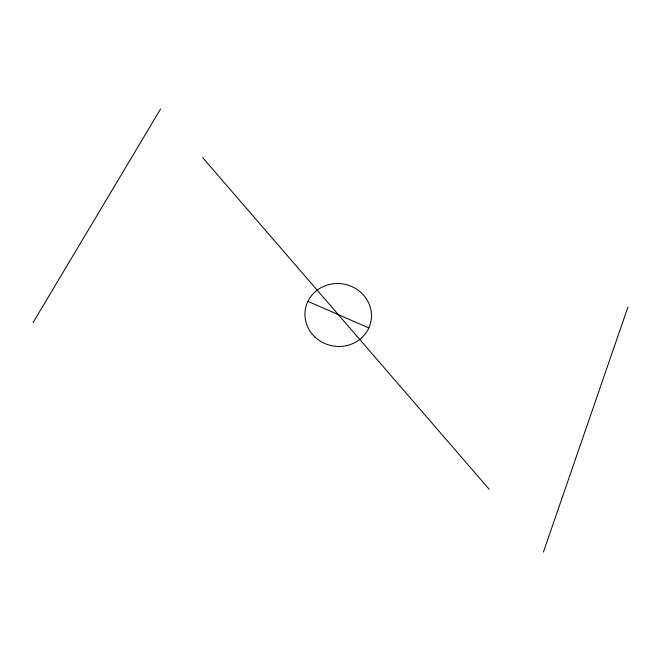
<?xml version="1.0" encoding="UTF-8"?>
<svg xmlns="http://www.w3.org/2000/svg" width="661" height="661" viewBox="0 0 661 661"><rect width="100%" height="100%" fill="white"/><g stroke="black" fill="none" stroke-linecap="round" stroke-linejoin="round"><path stroke-width="0.99" d="M543.408 552.067L627.95 307.01M33.05 322.618L160.606 108.933M307.894 301.358L368.846 327.939M202.762 157.731L489.214 489.322M314.851 336.903A33.347 31.398 11.2 0 0 370.416 323.609A33.347 31.398 11.2 0 0 329.352 284.47A33.347 31.398 11.2 0 0 314.851 336.903"/></g></svg>
